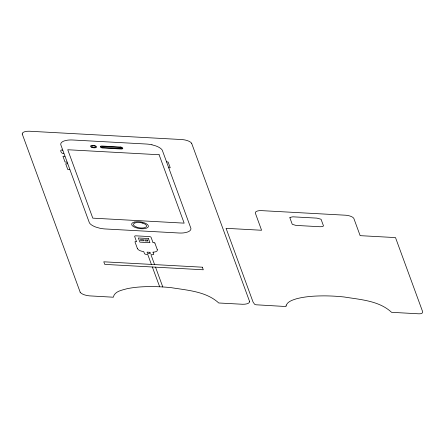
<?xml version="1.0" encoding="UTF-8"?>
<svg xmlns="http://www.w3.org/2000/svg" width="445" height="445" viewBox="0 0 445 445"><rect width="100%" height="100%" fill="white"/><g stroke="black" fill="none" stroke-linecap="round" stroke-linejoin="round"><path stroke-width="0.67" d="M120.367 147.028L102.033 146.027A2.053 0.801 7.7 0 0 100.37 146.761M62.701 150.271C58.946 148.33 61.221 154.816 63.791 153.241M64.903 156.273L62.945 156.278L65.026 161.98L67.078 162.219M166.619 161.841L168.143 162.047L170.224 167.743L168.8 167.787M67.651 163.788L65.693 163.805L67.779 169.495L69.832 169.734M136.393 241.396L134.674 236.44A1.652 0.645 7.7 0 1 136.02 235.839L149.247 236.573A1.652 0.645 7.7 0 1 151.072 237.341L152.908 242.303M152.935 242.303L153.008 242.308A1.652 0.645 7.7 0 1 154.866 243.076M151.945 144.797L155.75 145.888A14.874 5.785 7.7 0 1 162.264 150.154L190.922 228.402A14.869 5.785 7.7 0 1 187.328 232.118L184.18 232.824A13.878 5.401 7.7 0 1 178.89 232.996L105.359 228.969A13.878 5.401 7.7 0 1 99.725 228.202L95.925 227.111A14.869 5.785 7.7 0 1 89.406 222.845L60.748 144.597A14.874 5.785 7.7 0 1 64.347 140.881L67.49 140.175A13.878 5.401 7.7 0 1 72.78 140.003L146.31 144.03A13.878 5.401 7.7 0 1 151.945 144.797M142.817 223.156L142.228 222.989A6.441 2.509 7.7 0 0 136.048 222.65L135.564 222.761A6.87 2.67 7.7 0 0 137.244 227.323L137.822 227.495A6.441 2.509 7.7 0 0 144.002 227.834L144.486 227.723A6.864 2.67 7.7 0 0 142.806 223.167M191.656 143.301L249.567 301.443M80.161 292.17L22.25 134.028M152.329 266.956L159.688 286.78M122.764 148.257L122.67 147.996A2.053 0.801 7.7 0 0 120.367 147.022M154.882 243.076L157.319 249.723M153.008 252.148L153.725 254.112A1.652 0.645 7.7 0 1 152.385 254.707L150.938 254.623L154.576 264.553M155.522 267.134L162.781 286.958M151.383 264.38L147.751 254.451L146.305 254.368A1.652 0.645 7.7 0 1 144.48 253.606L143.746 251.642A6.77 2.637 7.7 0 1 137.505 248.638M100.359 146.772L100.453 147.039A2.053 0.801 7.7 0 0 102.756 148.007L121.09 149.003A2.053 0.801 7.7 0 0 122.748 148.268M137.449 248.633L135.013 241.985A1.652 0.645 7.7 0 1 136.359 241.39M22.211 134.023A9.122 3.549 7.7 0 1 29.142 131.214L182.372 139.585A9.128 3.549 7.7 0 1 191.695 143.301M80.122 292.17A9.128 3.549 7.7 0 0 89.439 295.869L113.347 297.216C114.482 291.202 122.119 290.162 127.009 288.716C136.593 286.741 146.438 286.43 156.189 286.652A80.339 31.261 7.7 0 1 171.308 287.676C187.445 290.307 206.168 291.392 218.745 302.984L242.681 304.274A9.128 3.549 7.7 0 0 249.606 301.443M157.257 249.717A6.77 2.637 7.7 0 1 153.024 252.17M286.202 305.192L286.024 306.538L256.109 304.786A2.509 0.979 7.7 0 1 254.551 304.208L253.021 301.938L226.071 228.318L261.582 230.26L255.28 212.944A7.609 2.959 7.7 0 1 261.043 210.607L346.015 215.241A7.609 2.959 7.7 0 1 353.797 218.334L360.144 235.655L395.505 237.591L422.583 311.528C423.267 314.259 419.14 313.82 417.399 313.731L391.555 312.312C379.045 300.62 360.216 299.63 344.085 296.971A80.834 31.456 7.7 0 0 323.977 295.869C314.765 295.925 305.448 296.42 296.498 298.767C292.715 300.008 287.998 301.232 286.202 305.192M290.018 217.399L289.934 217.505A2.498 0.973 7.7 0 0 289.895 217.866L292.143 223.996A2.498 0.973 7.7 0 0 292.448 224.369L295.97 225.409L320.111 226.739L322.141 226.639L323.387 226.066A2.498 0.973 7.7 0 0 323.42 225.704L321.179 219.58A2.498 0.973 7.7 0 0 320.873 219.201L316.962 218.133L292.827 216.821L290.018 217.399M134.357 222.088L133.795 222.255A8.716 3.393 7.7 0 0 131.703 224.469L131.948 225.148A8.716 3.393 7.7 0 0 135.77 227.656L138 228.291A8.166 3.176 7.7 0 0 144.414 228.641L146.255 228.229A8.716 3.393 7.7 0 0 148.357 226.049L148.102 225.337A8.716 3.393 7.7 0 0 144.28 222.828L142.05 222.194A8.166 3.176 7.7 0 0 135.636 221.844L134.357 222.088M120.195 147.473L102.539 146.505A1.279 0.501 7.7 0 0 101.51 146.967A1.279 0.501 7.7 0 0 102.923 147.551L120.578 148.524A1.279 0.501 7.7 0 0 121.613 148.068A1.279 0.501 7.7 0 0 120.2 147.479M159.11 154.743L67.746 149.743L92.794 218.145L184.158 223.145L159.11 154.743M148.402 238.531L138.367 237.986L139.891 242.147L149.926 242.697L148.402 238.531M143.218 239.794L140.409 239.638L140.776 240.65L143.59 240.806L143.218 239.794M147.518 240.027L144.703 239.877L145.076 240.884L147.885 241.04L147.518 240.027M149.943 252.315L147.061 252.159L147.495 253.355L150.382 253.511L149.943 252.315M202.353 267.2L103.791 261.805L104.736 264.386L203.298 269.781L202.353 267.2M92.482 147.089A1.952 0.762 7.7 0 0 95.48 146.839A1.952 0.762 7.7 0 0 92.677 145.788A1.952 0.762 7.7 0 0 92.482 147.089M91.865 147.39A3.082 1.202 7.7 0 0 96.598 146.995A3.082 1.202 7.7 0 0 92.171 145.337A3.082 1.202 7.7 0 0 91.865 147.39"/></g></svg>
